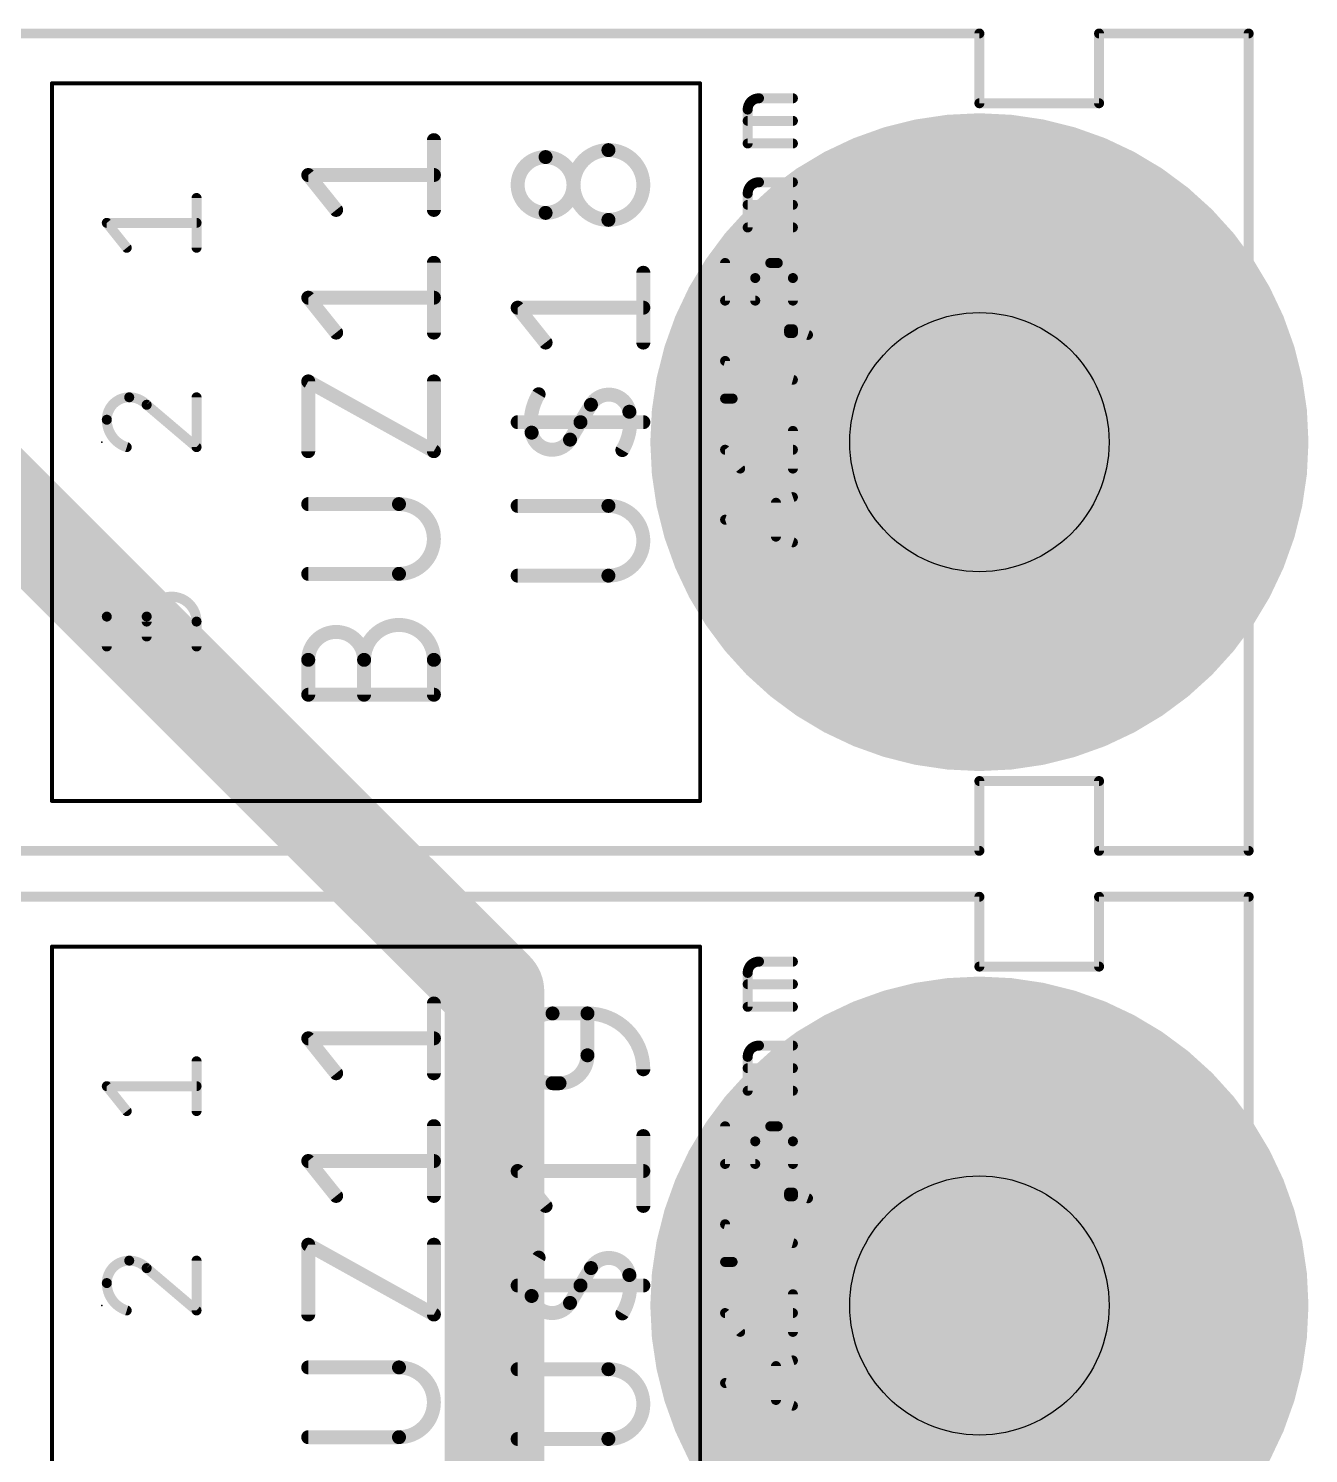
# Model space of a CAD drawing. Extents: x -92 to 260, y -27 to 208.
# Drawn here: x 155.07 to 171.37, y 95.11 to 113.27 of the extents above; entities that cross this region are included whole.
import ezdxf

# ---------------------------------------------------------------- set-up
doc = ezdxf.new("R2010")
doc.units = 0
for name, color, linetype in [('1', 12, 'CONTINUOUS'), ('20', 31, 'CONTINUOUS'), ('21', 253, 'CONTINUOUS'), ('23', 53, 'CONTINUOUS'), ('25', 253, 'CONTINUOUS'), ('27', 253, 'CONTINUOUS'), ('42', 132, 'CONTINUOUS'), ('43', 110, 'CONTINUOUS'), ('51', 253, 'CONTINUOUS')]:
    doc.layers.add(name, color=color, linetype=linetype)

msp = doc.modelspace()

# ---------------------------------------------------------------- linework, layer by layer
at = {"layer": '1', "const_width": 1.27}
for points in [[(161, 101), (154, 108)], [(161, 52), (161, 101)]]:
    msp.add_lwpolyline(points, dxfattribs=at)
at = {"layer": '1', "const_width": 0.635}
for points in [[(161.3175, 101, 1), (160.6825, 101)], [(160.7755, 100.7755, 1), (161.2245, 101.2245)]]:
    msp.add_lwpolyline(points, format="xyb", dxfattribs=at)
at = {"layer": '20'}
for centre in [(167.176, 108), (167.176, 97)]:
    msp.add_circle(centre, 1.651, dxfattribs=at)
at = {"layer": '21'}
for points, const_width in [([(154.73, 113.207), (167.176, 113.207)], 0.127), ([(167.176, 113.207), (167.176, 112.318)], 0.127), ([(168.7, 112.318), (168.7, 113.207)], 0.127), ([(168.7, 113.207), (170.605, 113.207)], 0.127), ([(170.605, 102.793), (170.605, 113.207)], 0.127), ([(155.365, 112.572), (155.365, 103.428)], 0.0508), ([(155.365, 112.572), (163.62, 112.572)], 0.0508), ([(163.62, 103.428), (163.62, 112.572)], 0.0508), ([(164.3693, 112.3815), (164.8011, 112.3815)], 0.127), ([(164.2254, 111.8058), (164.2254, 112.2376)], 0.127), ([(167.176, 112.318), (168.7, 112.318)], 0.127), ([(164.8011, 112.0936), (164.2254, 112.0936)], 0.127), ([(164.8011, 111.8058), (164.2254, 111.8058)], 0.127), ([(164.3693, 111.3117), (164.8011, 111.3117)], 0.127), ([(164.2254, 110.7359), (164.2254, 111.1677)], 0.127), ([(164.8011, 111.0238), (164.2254, 111.0238)], 0.127), ([(164.8011, 110.7359), (164.2254, 110.7359)], 0.127), ([(163.9375, 109.8032), (163.9375, 110.283)], 0.127), ([(164.6092, 110.283), (164.5132, 110.283)], 0.127), ([(164.3213, 110.0911), (164.3213, 109.8032)], 0.127), ([(164.8011, 109.8032), (164.8011, 110.0911)], 0.127), ([(164.3213, 109.8032), (163.9375, 109.8032)], 0.127), ([(164.7531, 109.3907), (164.7531, 109.4386)], 0.127), ([(164.7531, 109.4386), (164.8011, 109.4386)], 0.127), ([(164.8011, 109.4386), (164.8011, 109.3907)], 0.127), ([(164.8011, 109.4386), (164.993, 109.3667)], 0.127), ([(164.8011, 109.3907), (164.7531, 109.3907)], 0.127), ([(163.9375, 108.5551), (163.9375, 109.0348)], 0.127), ([(163.9375, 109.0348), (164.8011, 108.795)], 0.127), ([(164.0335, 108.5551), (163.9375, 108.5551)], 0.127), ([(164.8011, 107.6635), (164.8011, 108.1433)], 0.127), ([(164.1294, 107.6635), (163.9375, 107.9034)], 0.127), ([(163.9375, 107.9034), (164.8011, 107.9034)], 0.127), ([(163.9375, 107.0119), (164.8011, 107.2997)], 0.127), ([(164.5852, 107.2278), (164.5852, 106.796)], 0.127), ([(164.8011, 106.724), (163.9375, 107.0119)], 0.127), ([(167.176, 102.793), (167.176, 103.682)], 0.127), ([(167.176, 103.682), (168.7, 103.682)], 0.127), ([(168.7, 103.682), (168.7, 102.793)], 0.127), ([(163.62, 103.428), (155.365, 103.428)], 0.0508), ([(154.73, 102.793), (167.176, 102.793)], 0.127), ([(168.7, 102.793), (170.605, 102.793)], 0.127), ([(154.73, 102.207), (167.176, 102.207)], 0.127), ([(167.176, 102.207), (167.176, 101.318)], 0.127), ([(168.7, 101.318), (168.7, 102.207)], 0.127), ([(168.7, 102.207), (170.605, 102.207)], 0.127), ([(170.605, 91.793), (170.605, 102.207)], 0.127), ([(155.365, 101.572), (155.365, 92.428)], 0.0508), ([(155.365, 101.572), (163.62, 101.572)], 0.0508), ([(163.62, 92.428), (163.62, 101.572)], 0.0508), ([(164.3693, 101.3815), (164.8011, 101.3815)], 0.127), ([(167.176, 101.318), (168.7, 101.318)], 0.127), ([(164.2254, 100.8058), (164.2254, 101.2376)], 0.127), ([(164.8011, 101.0936), (164.2254, 101.0936)], 0.127), ([(164.8011, 100.8058), (164.2254, 100.8058)], 0.127), ([(164.2254, 99.7359), (164.2254, 100.1677)], 0.127), ([(164.3693, 100.3117), (164.8011, 100.3117)], 0.127), ([(164.8011, 100.0238), (164.2254, 100.0238)], 0.127), ([(164.8011, 99.7359), (164.2254, 99.7359)], 0.127), ([(163.9375, 98.8032), (163.9375, 99.283)], 0.127), ([(164.6092, 99.283), (164.5132, 99.283)], 0.127), ([(164.3213, 99.0911), (164.3213, 98.8032)], 0.127), ([(164.8011, 98.8032), (164.8011, 99.0911)], 0.127), ([(164.3213, 98.8032), (163.9375, 98.8032)], 0.127), ([(164.7531, 98.3907), (164.7531, 98.4386)], 0.127), ([(164.7531, 98.4386), (164.8011, 98.4386)], 0.127), ([(164.8011, 98.3907), (164.7531, 98.3907)], 0.127), ([(164.8011, 98.4386), (164.8011, 98.3907)], 0.127), ([(164.8011, 98.4386), (164.993, 98.3667)], 0.127), ([(163.9375, 97.5551), (163.9375, 98.0348)], 0.127), ([(163.9375, 98.0348), (164.8011, 97.795)], 0.127), ([(164.0335, 97.5551), (163.9375, 97.5551)], 0.127), ([(164.8011, 96.6635), (164.8011, 97.1433)], 0.127), ([(164.1294, 96.6635), (163.9375, 96.9034)], 0.127), ([(163.9375, 96.9034), (164.8011, 96.9034)], 0.127), ([(163.9375, 96.0119), (164.8011, 96.2997)], 0.127), ([(164.5852, 96.2278), (164.5852, 95.796)], 0.127), ([(164.8011, 95.724), (163.9375, 96.0119)], 0.127)]:
    msp.add_lwpolyline(points, dxfattribs=dict(at, const_width=const_width))
for points, const_width in [([(167.2078, 113.207, 1), (167.1443, 113.207)], 0.0635), ([(167.176, 113.1753, 1), (167.176, 113.2388)], 0.0635), ([(168.7, 113.2388, 1), (168.7, 113.1753)], 0.0635), ([(168.7318, 113.207, 1), (168.6683, 113.207)], 0.0635), ([(170.6368, 113.207, 1), (170.5733, 113.207)], 0.0635), ([(170.605, 113.1753, 1), (170.605, 113.2388)], 0.0635), ([(155.3777, 112.572, 1), (155.3523, 112.572)], 0.0254), ([(155.365, 112.5847, 1), (155.365, 112.5593)], 0.0254), ([(163.6327, 112.572, 1), (163.6073, 112.572)], 0.0254), ([(163.62, 112.5593, 1), (163.62, 112.5847)], 0.0254), ([(164.3693, 112.3815, 0.4142), (164.2254, 112.2376)], 0.127), ([(164.3693, 112.4133, 1), (164.3693, 112.3498)], 0.0635), ([(164.3693, 112.3498, 1), (164.3693, 112.4133)], 0.0635), ([(164.8011, 112.3498, 1), (164.8011, 112.4133)], 0.0635), ([(164.2571, 112.2376, 1), (164.1936, 112.2376)], 0.0635), ([(164.1936, 112.2376, 1), (164.2571, 112.2376)], 0.0635), ([(167.176, 112.3498, 1), (167.176, 112.2863)], 0.0635), ([(167.1443, 112.318, 1), (167.2078, 112.318)], 0.0635), ([(168.6683, 112.318, 1), (168.7318, 112.318)], 0.0635), ([(168.7, 112.2863, 1), (168.7, 112.3498)], 0.0635), ([(164.2254, 112.1254, 1), (164.2254, 112.0619)], 0.0635), ([(164.8011, 112.0619, 1), (164.8011, 112.1254)], 0.0635), ([(164.2254, 111.8375, 1), (164.2254, 111.774)], 0.0635), ([(164.8011, 111.774, 1), (164.8011, 111.8375)], 0.0635), ([(164.1936, 111.8058, 1), (164.2571, 111.8058)], 0.0635), ([(164.3693, 111.3117, 0.4142), (164.2254, 111.1677)], 0.127), ([(164.3693, 111.3434, 1), (164.3693, 111.2799)], 0.0635), ([(164.3693, 111.2799, 1), (164.3693, 111.3434)], 0.0635), ([(164.8011, 111.2799, 1), (164.8011, 111.3434)], 0.0635), ([(164.2571, 111.1677, 1), (164.1936, 111.1677)], 0.0635), ([(164.1936, 111.1677, 1), (164.2571, 111.1677)], 0.0635), ([(164.2254, 111.0555, 1), (164.2254, 110.992)], 0.0635), ([(164.8011, 110.992, 1), (164.8011, 111.0555)], 0.0635), ([(164.2254, 110.7677, 1), (164.2254, 110.7042)], 0.0635), ([(164.1936, 110.7359, 1), (164.2571, 110.7359)], 0.0635), ([(164.8011, 110.7042, 1), (164.8011, 110.7677)], 0.0635), ([(163.9692, 110.283, 1), (163.9058, 110.283)], 0.0635), ([(164.5132, 110.283, 0.4142), (164.3213, 110.0911)], 0.127), ([(164.5132, 110.3147, 1), (164.5132, 110.2512)], 0.0635), ([(164.5132, 110.2512, 1), (164.5132, 110.3147)], 0.0635), ([(164.8011, 110.0911, 0.4142), (164.6092, 110.283)], 0.127), ([(164.6092, 110.3147, 1), (164.6092, 110.2512)], 0.0635), ([(164.6092, 110.2512, 1), (164.6092, 110.3147)], 0.0635), ([(164.3531, 110.0911, 1), (164.2896, 110.0911)], 0.0635), ([(164.2896, 110.0911, 1), (164.3531, 110.0911)], 0.0635), ([(164.8329, 110.0911, 1), (164.7694, 110.0911)], 0.0635), ([(164.7694, 110.0911, 1), (164.8329, 110.0911)], 0.0635), ([(163.9375, 109.835, 1), (163.9375, 109.7715)], 0.0635), ([(164.3213, 109.7715, 1), (164.3213, 109.835)], 0.0635), ([(167.176, 106.1966, 1), (167.176, 109.8034, 1), (167.176, 106.1966)], 0.127), ([(163.9058, 109.8032, 1), (163.9692, 109.8032)], 0.0635), ([(164.2896, 109.8032, 1), (164.3531, 109.8032)], 0.0635), ([(164.7694, 109.8032, 1), (164.8329, 109.8032)], 0.0635), ([(164.7531, 109.4704, 1), (164.7531, 109.4069)], 0.0635), ([(164.7849, 109.4386, 1), (164.7214, 109.4386)], 0.0635), ([(164.8122, 109.4684, 1), (164.79, 109.4089)], 0.0635), ([(164.8329, 109.4386, 1), (164.7694, 109.4386)], 0.0635), ([(164.8011, 109.4069, 1), (164.8011, 109.4704)], 0.0635), ([(164.7531, 109.4224, 1), (164.7531, 109.3589)], 0.0635), ([(164.7214, 109.3907, 1), (164.7849, 109.3907)], 0.0635), ([(164.7694, 109.3907, 1), (164.8329, 109.3907)], 0.0635), ([(164.8011, 109.3589, 1), (164.8011, 109.4224)], 0.0635), ([(164.9819, 109.3369, 1), (165.0042, 109.3964)], 0.0635), ([(163.946, 109.0654, 1), (163.929, 109.0042)], 0.0635), ([(163.9692, 109.0348, 1), (163.9058, 109.0348)], 0.0635), ([(164.7926, 108.7644, 1), (164.8096, 108.8255)], 0.0635), ([(163.9375, 108.5868, 1), (163.9375, 108.5233)], 0.0635), ([(163.9058, 108.5551, 1), (163.9692, 108.5551)], 0.0635), ([(164.0335, 108.5233, 1), (164.0335, 108.5868)], 0.0635), ([(164.8329, 108.1433, 1), (164.7694, 108.1433)], 0.0635), ([(163.9623, 107.9232, 1), (163.9127, 107.8836)], 0.0635), ([(163.9375, 107.9352, 1), (163.9375, 107.8717)], 0.0635), ([(164.8011, 107.8717, 1), (164.8011, 107.9352)], 0.0635), ([(164.1046, 107.6437, 1), (164.1542, 107.6834)], 0.0635), ([(164.7694, 107.6635, 1), (164.8329, 107.6635)], 0.0635), ([(164.8111, 107.2696, 1), (164.7911, 107.3299)], 0.0635), ([(164.617, 107.2278, 1), (164.5535, 107.2278)], 0.0635), ([(163.9475, 107.042, 1), (163.9275, 106.9818)], 0.0635), ([(163.9275, 107.042, 1), (163.9475, 106.9818)], 0.0635), ([(164.5535, 106.796, 1), (164.617, 106.796)], 0.0635), ([(164.7911, 106.6939, 1), (164.8111, 106.7541)], 0.0635), ([(167.176, 103.7138, 1), (167.176, 103.6502)], 0.0635), ([(167.2078, 103.682, 1), (167.1443, 103.682)], 0.0635), ([(168.7318, 103.682, 1), (168.6683, 103.682)], 0.0635), ([(168.7, 103.6502, 1), (168.7, 103.7138)], 0.0635), ([(155.365, 103.4407, 1), (155.365, 103.4153)], 0.0254), ([(155.3523, 103.428, 1), (155.3777, 103.428)], 0.0254), ([(163.6073, 103.428, 1), (163.6327, 103.428)], 0.0254), ([(163.62, 103.4153, 1), (163.62, 103.4407)], 0.0254), ([(167.1443, 102.793, 1), (167.2078, 102.793)], 0.0635), ([(167.176, 102.7613, 1), (167.176, 102.8248)], 0.0635), ([(168.7, 102.8248, 1), (168.7, 102.7613)], 0.0635), ([(168.6683, 102.793, 1), (168.7318, 102.793)], 0.0635), ([(170.5733, 102.793, 1), (170.6368, 102.793)], 0.0635), ([(170.605, 102.7613, 1), (170.605, 102.8248)], 0.0635), ([(167.2078, 102.207, 1), (167.1443, 102.207)], 0.0635), ([(167.176, 102.1753, 1), (167.176, 102.2388)], 0.0635), ([(168.7, 102.2388, 1), (168.7, 102.1753)], 0.0635), ([(168.7318, 102.207, 1), (168.6683, 102.207)], 0.0635), ([(170.6368, 102.207, 1), (170.5733, 102.207)], 0.0635), ([(170.605, 102.1753, 1), (170.605, 102.2388)], 0.0635), ([(155.3777, 101.572, 1), (155.3523, 101.572)], 0.0254), ([(155.365, 101.5847, 1), (155.365, 101.5593)], 0.0254), ([(163.6327, 101.572, 1), (163.6073, 101.572)], 0.0254), ([(163.62, 101.5593, 1), (163.62, 101.5847)], 0.0254), ([(164.3693, 101.3815, 0.4142), (164.2254, 101.2376)], 0.127), ([(164.3693, 101.4133, 1), (164.3693, 101.3498)], 0.0635), ([(164.3693, 101.3498, 1), (164.3693, 101.4133)], 0.0635), ([(164.8011, 101.3498, 1), (164.8011, 101.4133)], 0.0635), ([(167.176, 101.3498, 1), (167.176, 101.2862)], 0.0635), ([(167.1443, 101.318, 1), (167.2078, 101.318)], 0.0635), ([(168.6683, 101.318, 1), (168.7318, 101.318)], 0.0635), ([(168.7, 101.2862, 1), (168.7, 101.3498)], 0.0635), ([(164.2571, 101.2376, 1), (164.1936, 101.2376)], 0.0635), ([(164.1936, 101.2376, 1), (164.2571, 101.2376)], 0.0635), ([(164.2254, 101.1254, 1), (164.2254, 101.0619)], 0.0635), ([(164.8011, 101.0619, 1), (164.8011, 101.1254)], 0.0635), ([(164.2254, 100.8375, 1), (164.2254, 100.774)], 0.0635), ([(164.1936, 100.8058, 1), (164.2571, 100.8058)], 0.0635), ([(164.8011, 100.774, 1), (164.8011, 100.8375)], 0.0635), ([(164.3693, 100.3117, 0.4142), (164.2254, 100.1677)], 0.127), ([(164.2571, 100.1677, 1), (164.1936, 100.1677)], 0.0635), ([(164.3693, 100.3434, 1), (164.3693, 100.2799)], 0.0635), ([(164.3693, 100.2799, 1), (164.3693, 100.3434)], 0.0635), ([(164.8011, 100.2799, 1), (164.8011, 100.3434)], 0.0635), ([(164.1936, 100.1677, 1), (164.2571, 100.1677)], 0.0635), ([(164.2254, 100.0555, 1), (164.2254, 99.992)], 0.0635), ([(164.8011, 99.992, 1), (164.8011, 100.0555)], 0.0635), ([(164.2254, 99.7677, 1), (164.2254, 99.7042)], 0.0635), ([(164.1936, 99.7359, 1), (164.2571, 99.7359)], 0.0635), ([(164.8011, 99.7042, 1), (164.8011, 99.7677)], 0.0635), ([(163.9692, 99.283, 1), (163.9058, 99.283)], 0.0635), ([(164.5132, 99.283, 0.4142), (164.3213, 99.0911)], 0.127), ([(164.5132, 99.3147, 1), (164.5132, 99.2512)], 0.0635), ([(164.5132, 99.2512, 1), (164.5132, 99.3147)], 0.0635), ([(164.8011, 99.0911, 0.4142), (164.6092, 99.283)], 0.127), ([(164.6092, 99.3147, 1), (164.6092, 99.2512)], 0.0635), ([(164.6092, 99.2512, 1), (164.6092, 99.3147)], 0.0635), ([(164.3531, 99.0911, 1), (164.2896, 99.0911)], 0.0635), ([(164.8329, 99.0911, 1), (164.7694, 99.0911)], 0.0635), ([(164.2896, 99.0911, 1), (164.3531, 99.0911)], 0.0635), ([(164.7694, 99.0911, 1), (164.8329, 99.0911)], 0.0635), ([(163.9375, 98.835, 1), (163.9375, 98.7715)], 0.0635), ([(163.9058, 98.8032, 1), (163.9692, 98.8032)], 0.0635), ([(164.2896, 98.8032, 1), (164.3531, 98.8032)], 0.0635), ([(164.3213, 98.7715, 1), (164.3213, 98.835)], 0.0635), ([(164.7694, 98.8032, 1), (164.8329, 98.8032)], 0.0635), ([(167.176, 95.1966, 1), (167.176, 98.8034, 1), (167.176, 95.1966)], 0.127), ([(164.7531, 98.4704, 1), (164.7531, 98.4069)], 0.0635), ([(164.7531, 98.4224, 1), (164.7531, 98.3589)], 0.0635), ([(164.7849, 98.4386, 1), (164.7214, 98.4386)], 0.0635), ([(164.7214, 98.3907, 1), (164.7849, 98.3907)], 0.0635), ([(164.8122, 98.4684, 1), (164.79, 98.4089)], 0.0635), ([(164.8329, 98.4386, 1), (164.7694, 98.4386)], 0.0635), ([(164.7694, 98.3907, 1), (164.8329, 98.3907)], 0.0635), ([(164.8011, 98.4069, 1), (164.8011, 98.4704)], 0.0635), ([(164.8011, 98.3589, 1), (164.8011, 98.4224)], 0.0635), ([(164.9819, 98.3369, 1), (165.0042, 98.3964)], 0.0635), ([(163.946, 98.0654, 1), (163.929, 98.0042)], 0.0635), ([(163.9692, 98.0348, 1), (163.9058, 98.0348)], 0.0635), ([(164.7926, 97.7644, 1), (164.8096, 97.8255)], 0.0635), ([(163.9375, 97.5868, 1), (163.9375, 97.5233)], 0.0635), ([(163.9058, 97.5551, 1), (163.9692, 97.5551)], 0.0635), ([(164.0335, 97.5233, 1), (164.0335, 97.5868)], 0.0635), ([(164.8329, 97.1433, 1), (164.7694, 97.1433)], 0.0635), ([(163.9623, 96.9232, 1), (163.9127, 96.8836)], 0.0635), ([(163.9375, 96.9352, 1), (163.9375, 96.8717)], 0.0635), ([(164.8011, 96.8717, 1), (164.8011, 96.9352)], 0.0635), ([(164.1046, 96.6437, 1), (164.1542, 96.6834)], 0.0635), ([(164.7694, 96.6635, 1), (164.8329, 96.6635)], 0.0635), ([(164.617, 96.2278, 1), (164.5535, 96.2278)], 0.0635), ([(164.8111, 96.2696, 1), (164.7911, 96.3299)], 0.0635), ([(163.9475, 96.042, 1), (163.9275, 95.9818)], 0.0635), ([(163.9275, 96.042, 1), (163.9475, 95.9818)], 0.0635), ([(164.5535, 95.796, 1), (164.617, 95.796)], 0.0635), ([(164.7911, 95.6939, 1), (164.8111, 95.7541)], 0.0635)]:
    msp.add_lwpolyline(points, format="xyb", dxfattribs=dict(at, const_width=const_width))
at = {"layer": '23'}
for p in [(156, 108), (156, 97)]:
    msp.add_point(p, dxfattribs=at)
at = {"layer": '25'}
for points, const_width in [([(161.6515, 111.6322, 1), (161.6515, 110.921)], 0.1778), ([(161.6515, 110.921, 1), (161.6515, 111.6322)], 0.1778), ([(161.6515, 111.6767, 1), (161.6515, 111.5878)], 0.0889), ([(161.6515, 111.5878, 1), (161.6515, 111.6767)], 0.0889), ([(162.4516, 111.7211, 1), (162.4516, 110.8321)], 0.1778), ([(162.4516, 111.7656, 1), (162.4516, 111.6767)], 0.0889), ([(162.4516, 110.8321, 1), (162.4516, 111.7211)], 0.1778), ([(162.4516, 111.6767, 1), (162.4516, 111.7656)], 0.0889), ([(161.6515, 110.9655, 1), (161.6515, 110.8766)], 0.0889), ([(161.6515, 110.8766, 1), (161.6515, 110.9655)], 0.0889), ([(162.4516, 110.8766, 1), (162.4516, 110.7877)], 0.0889), ([(162.4516, 110.7877, 1), (162.4516, 110.8766)], 0.0889), ([(162.9406, 110.158, 1), (162.8517, 110.158)], 0.0889), ([(161.2959, 109.7579, 1), (161.2959, 109.669)], 0.0889), ([(161.3306, 109.7412, 1), (161.2612, 109.6857)], 0.0889), ([(162.8961, 109.669, 1), (162.8961, 109.7579)], 0.0889), ([(161.6168, 109.2412, 1), (161.6862, 109.2967)], 0.0889), ([(162.8517, 109.269, 1), (162.9406, 109.269)], 0.0889), ([(161.5626, 108.6102, 0.1823), (161.4737, 108.1212)], 0.1778), ([(161.6007, 108.5873, 1), (161.5245, 108.633)], 0.0889), ([(162.7183, 108.3879, 0.6917), (162.2294, 108.4768)], 0.1778), ([(162.1912, 108.4997, 1), (162.2675, 108.4539)], 0.0889), ([(162.2675, 108.4539, 1), (162.1912, 108.4997)], 0.0889), ([(162.6294, 107.899, 0.1823), (162.7183, 108.3879)], 0.1778), ([(162.762, 108.3959, 1), (162.6746, 108.3799)], 0.0889), ([(162.6746, 108.3799, 1), (162.762, 108.3959)], 0.0889), ([(161.2959, 108.299, 1), (161.2959, 108.2101)], 0.0889), ([(162.0579, 108.2774, 1), (162.1341, 108.2317)], 0.0889), ([(162.1341, 108.2317, 1), (162.0579, 108.2774)], 0.0889), ([(162.8961, 108.2101, 1), (162.8961, 108.299)], 0.0889), ([(161.4737, 108.1212, 0.6917), (161.9626, 108.0323)], 0.1778), ([(161.5174, 108.1292, 1), (161.43, 108.1132)], 0.0889), ([(161.43, 108.1132, 1), (161.5174, 108.1292)], 0.0889), ([(161.9245, 108.0552, 1), (162.0008, 108.0094)], 0.0889), ([(162.0008, 108.0094, 1), (161.9245, 108.0552)], 0.0889), ([(162.5913, 107.9218, 1), (162.6675, 107.8761)], 0.0889), ([(161.2959, 107.2325, 1), (161.2959, 107.1436)], 0.0889), ([(162.4516, 106.299, 1), (162.4516, 107.188)], 0.1778), ([(162.4516, 107.2325, 1), (162.4516, 107.1436)], 0.0889), ([(162.4516, 107.1436, 1), (162.4516, 107.2325)], 0.0889), ([(161.2959, 106.3435, 1), (161.2959, 106.2546)], 0.0889), ([(162.4516, 106.3435, 1), (162.4516, 106.2546)], 0.0889), ([(162.4516, 106.2546, 1), (162.4516, 106.3435)], 0.0889), ([(161.7404, 100.7211, 1), (161.7404, 99.8321)], 0.1778), ([(161.7404, 100.7656, 1), (161.7404, 100.6767)], 0.0889), ([(161.7404, 100.6767, 1), (161.7404, 100.7656)], 0.0889), ([(162.2294, 100.7211, 1), (162.1404, 100.7211)], 0.0889), ([(162.1849, 100.7656, 1), (162.1849, 100.6767)], 0.0889), ([(162.8961, 100.0099, 0.4142), (162.1849, 100.7211)], 0.1778), ([(162.1849, 100.6767, 1), (162.1849, 100.7656)], 0.0889), ([(161.8293, 99.8321, 0.4142), (162.1849, 100.1877)], 0.1778), ([(162.2294, 100.1877, 1), (162.1404, 100.1877)], 0.0889), ([(162.1404, 100.1877, 1), (162.2294, 100.1877)], 0.0889), ([(162.8517, 100.0099, 1), (162.9406, 100.0099)], 0.0889), ([(161.7404, 99.8766, 1), (161.7404, 99.7877)], 0.0889), ([(161.7404, 99.7877, 1), (161.7404, 99.8766)], 0.0889), ([(161.8293, 99.8766, 1), (161.8293, 99.7877)], 0.0889), ([(161.8293, 99.7877, 1), (161.8293, 99.8766)], 0.0889), ([(162.9406, 99.158, 1), (162.8517, 99.158)], 0.0889), ([(161.2959, 98.7579, 1), (161.2959, 98.669)], 0.0889), ([(161.3306, 98.7412, 1), (161.2612, 98.6857)], 0.0889), ([(162.8961, 98.669, 1), (162.8961, 98.7579)], 0.0889), ([(161.6168, 98.2412, 1), (161.6862, 98.2967)], 0.0889), ([(162.8517, 98.269, 1), (162.9406, 98.269)], 0.0889), ([(161.5626, 97.6102, 0.1823), (161.4737, 97.1212)], 0.1778), ([(161.6007, 97.5873, 1), (161.5245, 97.633)], 0.0889), ([(162.7183, 97.3879, 0.6917), (162.2294, 97.4768)], 0.1778), ([(162.1912, 97.4997, 1), (162.2675, 97.4539)], 0.0889), ([(162.2675, 97.4539, 1), (162.1912, 97.4997)], 0.0889), ([(161.2959, 97.299, 1), (161.2959, 97.2101)], 0.0889), ([(162.0579, 97.2774, 1), (162.1341, 97.2317)], 0.0889), ([(162.1341, 97.2317, 1), (162.0579, 97.2774)], 0.0889), ([(162.6294, 96.899, 0.1823), (162.7183, 97.3879)], 0.1778), ([(162.762, 97.3959, 1), (162.6746, 97.3799)], 0.0889), ([(162.6746, 97.3799, 1), (162.762, 97.3959)], 0.0889), ([(162.8961, 97.2101, 1), (162.8961, 97.299)], 0.0889), ([(161.4737, 97.1212, 0.6917), (161.9626, 97.0323)], 0.1778), ([(161.5174, 97.1292, 1), (161.43, 97.1132)], 0.0889), ([(161.43, 97.1132, 1), (161.5174, 97.1292)], 0.0889), ([(161.9245, 97.0552, 1), (162.0008, 97.0094)], 0.0889), ([(162.0008, 97.0094, 1), (161.9245, 97.0552)], 0.0889), ([(162.5913, 96.9218, 1), (162.6675, 96.8761)], 0.0889), ([(161.2959, 96.2325, 1), (161.2959, 96.1436)], 0.0889), ([(162.4516, 95.299, 1), (162.4516, 96.188)], 0.1778), ([(162.4516, 96.2325, 1), (162.4516, 96.1436)], 0.0889), ([(162.4516, 96.1436, 1), (162.4516, 96.2325)], 0.0889), ([(161.2959, 95.3435, 1), (161.2959, 95.2546)], 0.0889), ([(162.4516, 95.3435, 1), (162.4516, 95.2546)], 0.0889), ([(162.4516, 95.2546, 1), (162.4516, 95.3435)], 0.0889)]:
    msp.add_lwpolyline(points, format="xyb", dxfattribs=dict(at, const_width=const_width))
at = {"layer": '25', "const_width": 0.1778}
for points in [[(162.8961, 109.269), (162.8961, 110.158)], [(161.6515, 109.269), (161.2959, 109.7135)], [(161.2959, 109.7135), (162.8961, 109.7135)], [(162.096, 108.2546), (162.2294, 108.4768)], [(162.8961, 108.2546), (161.2959, 108.2546)], [(162.096, 108.2546), (161.9626, 108.0323)], [(162.4516, 107.188), (161.2959, 107.188)], [(161.2959, 106.299), (162.4516, 106.299)], [(161.7404, 100.7211), (162.1849, 100.7211)], [(162.1849, 100.7211), (162.1849, 100.1877)], [(161.8293, 99.8321), (161.7404, 99.8321)], [(162.8961, 98.269), (162.8961, 99.158)], [(161.6515, 98.269), (161.2959, 98.7135)], [(161.2959, 98.7135), (162.8961, 98.7135)], [(162.096, 97.2546), (162.2294, 97.4768)], [(162.8961, 97.2546), (161.2959, 97.2546)], [(162.096, 97.2546), (161.9626, 97.0323)], [(162.4516, 96.188), (161.2959, 96.188)], [(161.2959, 95.299), (162.4516, 95.299)]]:
    msp.add_lwpolyline(points, dxfattribs=at)
at = {"layer": '27', "const_width": 0.1778}
for points in [[(160.2291, 110.9591), (160.2291, 111.8481)], [(158.9845, 110.9591), (158.6289, 111.4036)], [(158.6289, 111.4036), (160.2291, 111.4036)], [(160.2291, 109.396), (160.2291, 110.285)], [(158.9845, 109.396), (158.6289, 109.8405)], [(158.6289, 109.8405), (160.2291, 109.8405)], [(158.6289, 107.885), (158.6289, 108.774)], [(158.6289, 108.774), (160.2291, 107.885)], [(160.2291, 107.885), (160.2291, 108.774)], [(159.7846, 107.2108), (158.6289, 107.2108)], [(158.6289, 106.3218), (159.7846, 106.3218)], [(158.6289, 104.782), (158.6289, 105.2264)], [(159.3401, 104.782), (159.3401, 105.2264)], [(160.2291, 105.2264), (160.2291, 104.782)], [(160.2291, 104.782), (158.6289, 104.782)], [(160.2291, 99.9591), (160.2291, 100.8481)], [(158.9845, 99.9591), (158.6289, 100.4036)], [(158.6289, 100.4036), (160.2291, 100.4036)], [(160.2291, 98.396), (160.2291, 99.285)], [(158.9845, 98.396), (158.6289, 98.8405)], [(158.6289, 98.8405), (160.2291, 98.8405)], [(158.6289, 96.885), (158.6289, 97.774)], [(158.6289, 97.774), (160.2291, 96.885)], [(160.2291, 96.885), (160.2291, 97.774)], [(159.7846, 96.2108), (158.6289, 96.2108)], [(158.6289, 95.3218), (159.7846, 95.3218)]]:
    msp.add_lwpolyline(points, dxfattribs=at)
at = {"layer": '27'}
for points, const_width in [([(160.2736, 111.8481, 1), (160.1847, 111.8481)], 0.0889), ([(158.6636, 111.4314, 1), (158.5942, 111.3758)], 0.0889), ([(158.6289, 111.4481, 1), (158.6289, 111.3592)], 0.0889), ([(160.2291, 111.3592, 1), (160.2291, 111.4481)], 0.0889), ([(158.9498, 110.9313, 1), (159.0192, 110.9869)], 0.0889), ([(160.1847, 110.9591, 1), (160.2736, 110.9591)], 0.0889), ([(160.2736, 110.285, 1), (160.1847, 110.285)], 0.0889), ([(158.6636, 109.8682, 1), (158.5942, 109.8127)], 0.0889), ([(158.6289, 109.8849, 1), (158.6289, 109.796)], 0.0889), ([(160.2291, 109.796, 1), (160.2291, 109.8849)], 0.0889), ([(158.9498, 109.3682, 1), (159.0192, 109.4237)], 0.0889), ([(160.1847, 109.396, 1), (160.2736, 109.396)], 0.0889), ([(158.6734, 108.774, 1), (158.5845, 108.774)], 0.0889), ([(158.6505, 108.8128, 1), (158.6073, 108.7351)], 0.0889), ([(160.2736, 108.774, 1), (160.1847, 108.774)], 0.0889), ([(158.5845, 107.885, 1), (158.6734, 107.885)], 0.0889), ([(160.1847, 107.885, 1), (160.2736, 107.885)], 0.0889), ([(160.2075, 107.8461, 1), (160.2507, 107.9238)], 0.0889), ([(158.6289, 107.2553, 1), (158.6289, 107.1664)], 0.0889), ([(159.7846, 107.2553, 1), (159.7846, 107.1664)], 0.0889), ([(159.7846, 106.3218, 1), (159.7846, 107.2108)], 0.1778), ([(159.7846, 107.1664, 1), (159.7846, 107.2553)], 0.0889), ([(158.6289, 106.3663, 1), (158.6289, 106.2774)], 0.0889), ([(159.7846, 106.3663, 1), (159.7846, 106.2774)], 0.0889), ([(159.7846, 106.2774, 1), (159.7846, 106.3663)], 0.0889), ([(159.3401, 105.2264, 1), (158.6289, 105.2264)], 0.1778), ([(160.2291, 105.2264, 1), (159.3401, 105.2264)], 0.1778), ([(158.6734, 105.2264, 1), (158.5845, 105.2264)], 0.0889), ([(159.3846, 105.2264, 1), (159.2956, 105.2264)], 0.0889), ([(160.2736, 105.2264, 1), (160.1847, 105.2264)], 0.0889), ([(158.5845, 105.2264, 1), (158.6734, 105.2264)], 0.0889), ([(159.2956, 105.2264, 1), (159.3846, 105.2264)], 0.0889), ([(159.2956, 105.2264, 1), (159.3846, 105.2264)], 0.0889), ([(160.1847, 105.2264, 1), (160.2736, 105.2264)], 0.0889), ([(158.6289, 104.8264, 1), (158.6289, 104.7375)], 0.0889), ([(158.5845, 104.782, 1), (158.6734, 104.782)], 0.0889), ([(159.2956, 104.782, 1), (159.3846, 104.782)], 0.0889), ([(160.1847, 104.782, 1), (160.2736, 104.782)], 0.0889), ([(160.2291, 104.7375, 1), (160.2291, 104.8264)], 0.0889), ([(160.2736, 100.8481, 1), (160.1847, 100.8481)], 0.0889), ([(158.6636, 100.4314, 1), (158.5942, 100.3758)], 0.0889), ([(158.6289, 100.4481, 1), (158.6289, 100.3592)], 0.0889), ([(160.2291, 100.3592, 1), (160.2291, 100.4481)], 0.0889), ([(158.9498, 99.9313, 1), (159.0192, 99.9869)], 0.0889), ([(160.1847, 99.9591, 1), (160.2736, 99.9591)], 0.0889), ([(160.2736, 99.285, 1), (160.1847, 99.285)], 0.0889), ([(158.6636, 98.8682, 1), (158.5942, 98.8127)], 0.0889), ([(158.6289, 98.8849, 1), (158.6289, 98.796)], 0.0889), ([(160.2291, 98.796, 1), (160.2291, 98.8849)], 0.0889), ([(158.9498, 98.3682, 1), (159.0192, 98.4237)], 0.0889), ([(160.1847, 98.396, 1), (160.2736, 98.396)], 0.0889), ([(158.6734, 97.774, 1), (158.5845, 97.774)], 0.0889), ([(158.6505, 97.8128, 1), (158.6073, 97.7351)], 0.0889), ([(160.2736, 97.774, 1), (160.1847, 97.774)], 0.0889), ([(160.2075, 96.8461, 1), (160.2507, 96.9238)], 0.0889), ([(158.5845, 96.885, 1), (158.6734, 96.885)], 0.0889), ([(160.1847, 96.885, 1), (160.2736, 96.885)], 0.0889), ([(158.6289, 96.2553, 1), (158.6289, 96.1664)], 0.0889), ([(159.7846, 96.2553, 1), (159.7846, 96.1664)], 0.0889), ([(159.7846, 95.3218, 1), (159.7846, 96.2108)], 0.1778), ([(159.7846, 96.1664, 1), (159.7846, 96.2553)], 0.0889), ([(158.6289, 95.3663, 1), (158.6289, 95.2774)], 0.0889), ([(159.7846, 95.3663, 1), (159.7846, 95.2774)], 0.0889), ([(159.7846, 95.2774, 1), (159.7846, 95.3663)], 0.0889)]:
    msp.add_lwpolyline(points, format="xyb", dxfattribs=dict(at, const_width=const_width))
at = {"layer": '42', "const_width": 4.191}
for points in [[(167.176, 105.9045, 1), (167.176, 110.0955, 1), (167.176, 105.9045)], [(167.176, 94.9045, 1), (167.176, 99.0955, 1), (167.176, 94.9045)]]:
    msp.add_lwpolyline(points, format="xyb", dxfattribs=at)
at = {"layer": '43', "const_width": 4.191}
for points in [[(167.176, 105.9045, 1), (167.176, 110.0955, 1), (167.176, 105.9045)], [(167.176, 94.9045, 1), (167.176, 99.0955, 1), (167.176, 94.9045)]]:
    msp.add_lwpolyline(points, format="xyb", dxfattribs=at)
at = {"layer": '51', "const_width": 0.127}
for points in [[(157.2065, 110.4765), (157.2065, 111.1115)], [(156.3175, 110.4765), (156.0635, 110.794)], [(156.0635, 110.794), (157.2065, 110.794)], [(157.2065, 107.9365), (157.2065, 108.5715)], [(156.5715, 108.4763), (157.2065, 107.9365)], [(156.0635, 105.3965), (156.0635, 105.7775)], [(156.5715, 105.7775), (156.5715, 105.5235)], [(157.2065, 105.3965), (157.2065, 105.714)], [(157.2065, 99.4765), (157.2065, 100.1115)], [(156.3175, 99.4765), (156.0635, 99.794)], [(156.0635, 99.794), (157.2065, 99.794)], [(156.5715, 97.4763), (157.2065, 96.9365)], [(157.2065, 96.9365), (157.2065, 97.5715)]]:
    msp.add_lwpolyline(points, dxfattribs=at)
at = {"layer": '51'}
for points, const_width in [([(157.2382, 111.1115, 1), (157.1748, 111.1115)], 0.0635), ([(156.0635, 110.8258, 1), (156.0635, 110.7623)], 0.0635), ([(156.0883, 110.8138, 1), (156.0387, 110.7742)], 0.0635), ([(157.2065, 110.7623, 1), (157.2065, 110.8258)], 0.0635), ([(156.2927, 110.4567, 1), (156.3423, 110.4963)], 0.0635), ([(157.1748, 110.4765, 1), (157.2382, 110.4765)], 0.0635), ([(156.3493, 108.5715, 0.4142), (156.0635, 108.2858)], 0.127), ([(156.5715, 108.4763, 0.2053), (156.3493, 108.5715)], 0.127), ([(156.3492, 108.6032, 1), (156.3493, 108.5398)], 0.0635), ([(156.3493, 108.5397, 1), (156.3493, 108.6033)], 0.0635), ([(157.2382, 108.5715, 1), (157.1748, 108.5715)], 0.0635), ([(156.5921, 108.5004, 1), (156.5509, 108.4521)], 0.0635), ([(156.5485, 108.4544, 1), (156.5945, 108.4981)], 0.0635), ([(156.0635, 108.2858, 0.3252), (156.3175, 107.9365)], 0.127), ([(156.0952, 108.2857, 1), (156.0318, 108.2858)], 0.0635), ([(156.0318, 108.2858, 1), (156.0952, 108.2858)], 0.0635), ([(156.3077, 107.9063, 1), (156.3273, 107.9667)], 0.0635), ([(157.1748, 107.9365, 1), (157.2382, 107.9365)], 0.0635), ([(157.1859, 107.9123, 1), (157.2271, 107.9607)], 0.0635), ([(156.5715, 105.7775, 1), (156.0635, 105.7775)], 0.127), ([(157.2065, 105.714, 1), (156.5715, 105.714)], 0.127), ([(156.0952, 105.7775, 1), (156.0318, 105.7775)], 0.0635), ([(156.0318, 105.7775, 1), (156.0952, 105.7775)], 0.0635), ([(156.6033, 105.7775, 1), (156.5398, 105.7775)], 0.0635), ([(156.5398, 105.7775, 1), (156.6033, 105.7775)], 0.0635), ([(156.5398, 105.714, 1), (156.6033, 105.714)], 0.0635), ([(157.2382, 105.714, 1), (157.1748, 105.714)], 0.0635), ([(157.1748, 105.714, 1), (157.2382, 105.714)], 0.0635), ([(156.5398, 105.5235, 1), (156.6033, 105.5235)], 0.0635), ([(156.0318, 105.3965, 1), (156.0952, 105.3965)], 0.0635), ([(157.1748, 105.3965, 1), (157.2382, 105.3965)], 0.0635), ([(157.2382, 100.1115, 1), (157.1748, 100.1115)], 0.0635), ([(156.0635, 99.8258, 1), (156.0635, 99.7623)], 0.0635), ([(156.0883, 99.8138, 1), (156.0387, 99.7742)], 0.0635), ([(157.2065, 99.7623, 1), (157.2065, 99.8258)], 0.0635), ([(156.2927, 99.4567, 1), (156.3423, 99.4963)], 0.0635), ([(157.1748, 99.4765, 1), (157.2382, 99.4765)], 0.0635), ([(156.3493, 97.5715, 0.4142), (156.0635, 97.2858)], 0.127), ([(156.5715, 97.4763, 0.2053), (156.3493, 97.5715)], 0.127), ([(156.3492, 97.6032, 1), (156.3493, 97.5398)], 0.0635), ([(156.3493, 97.5397, 1), (156.3493, 97.6033)], 0.0635), ([(156.5921, 97.5004, 1), (156.5509, 97.4521)], 0.0635), ([(156.5485, 97.4544, 1), (156.5945, 97.4981)], 0.0635), ([(157.2382, 97.5715, 1), (157.1748, 97.5715)], 0.0635), ([(156.0635, 97.2858, 0.3252), (156.3175, 96.9365)], 0.127), ([(156.0952, 97.2857, 1), (156.0318, 97.2858)], 0.0635), ([(156.0318, 97.2858, 1), (156.0952, 97.2858)], 0.0635), ([(156.3077, 96.9063, 1), (156.3273, 96.9667)], 0.0635), ([(157.1748, 96.9365, 1), (157.2382, 96.9365)], 0.0635), ([(157.1859, 96.9123, 1), (157.2271, 96.9607)], 0.0635)]:
    msp.add_lwpolyline(points, format="xyb", dxfattribs=dict(at, const_width=const_width))

doc.saveas('drawing.dxf')
